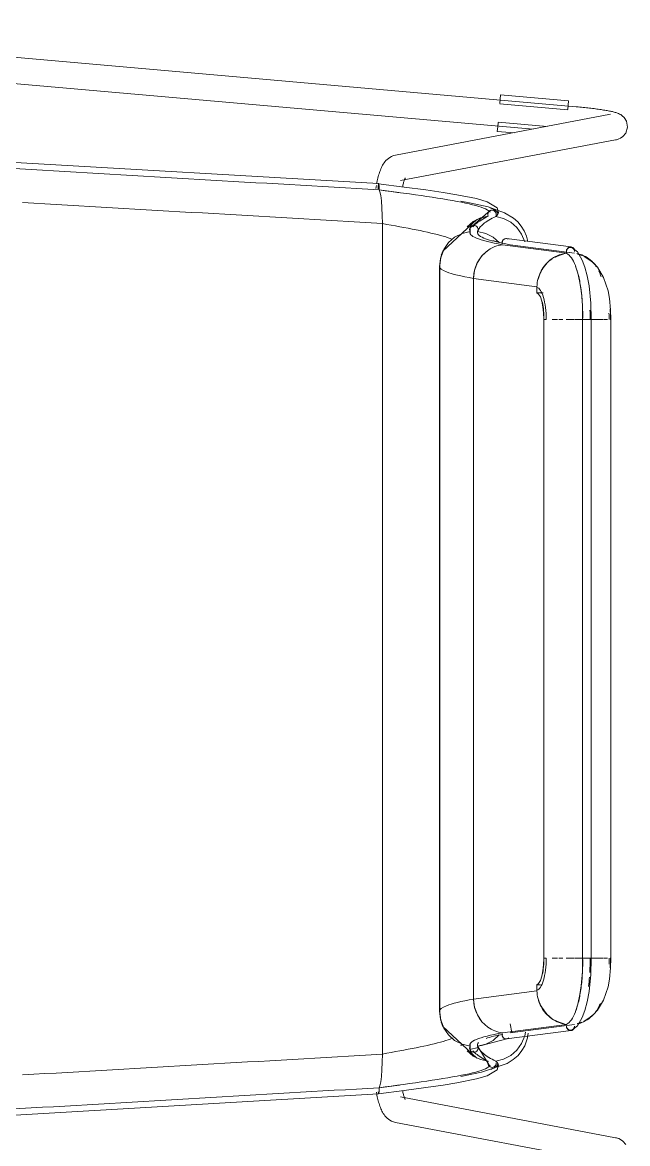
# Model space of a CAD drawing. Header units: millimetres. Extents: x 155927 to 317870, y -36033 to 97293.
# Drawn here: x 228641 to 228920, y 15425 to 15942 of the extents above; entities that cross this region are included whole.
import ezdxf

# ---------------------------------------------------------------- set-up
doc = ezdxf.new("R2010")
doc.units = ezdxf.units.MM
doc.header["$MEASUREMENT"] = 0
doc.layers.add('I-FURN', color=8, linetype='CONTINUOUS', lineweight=9)

msp = doc.modelspace()

# ---------------------------------------------------------------- linework, layer by layer
at = {"layer": 'I-FURN'}
for p, q in [((228896.77, 15903.36), (228453.45, 15942.31)), ((228452.4, 15930.36), (228876.9, 15893.06)), ((228861.4, 15904.83), (228861.58, 15906.89)), ((228861.58, 15906.89), (228861.76, 15908.94)), ((228861.76, 15908.94), (228893.17, 15906.18)), ((228893.17, 15906.18), (228892.99, 15904.13)), ((228861.39, 15904.7), (228892.8, 15901.95)), ((228892.99, 15904.13), (228892.81, 15902.07)), ((228896.93, 15903.35), (228896.77, 15903.36)), ((228897.68, 15903.28), (228896.93, 15903.35)), ((228898.44, 15903.21), (228897.68, 15903.28)), ((228899.18, 15903.14), (228898.44, 15903.21)), ((228899.93, 15903.06), (228899.18, 15903.14)), ((228900.67, 15902.99), (228899.93, 15903.06)), ((228901.4, 15902.91), (228900.67, 15902.99)), ((228902.13, 15902.83), (228901.4, 15902.91)), ((228902.84, 15902.75), (228902.13, 15902.83)), ((228903.55, 15902.67), (228902.84, 15902.75)), ((228904.25, 15902.58), (228903.55, 15902.67)), ((228904.94, 15902.5), (228904.25, 15902.58)), ((228905.62, 15902.41), (228904.94, 15902.5)), ((228906.28, 15902.32), (228905.62, 15902.41)), ((228906.93, 15902.23), (228906.28, 15902.32)), ((228907.56, 15902.14), (228906.93, 15902.23)), ((228908.18, 15902.05), (228907.56, 15902.14)), ((228908.78, 15901.96), (228908.18, 15902.05)), ((228909.37, 15901.87), (228908.78, 15901.96)), ((228909.94, 15901.78), (228909.37, 15901.87)), ((228910.49, 15901.68), (228909.94, 15901.78)), ((228911.02, 15901.59), (228910.49, 15901.68)), ((228911.54, 15901.5), (228911.02, 15901.59)), ((228912.03, 15901.4), (228911.54, 15901.5)), ((228912.51, 15901.31), (228912.03, 15901.4)), ((228912.97, 15901.21), (228912.51, 15901.31)), ((228913.41, 15901.11), (228912.97, 15901.21)), ((228913.84, 15901.01), (228913.41, 15901.11)), ((228914.25, 15900.91), (228913.84, 15901.01)), ((228914.66, 15900.8), (228914.25, 15900.91)), ((228915.05, 15900.68), (228914.66, 15900.8)), ((228915.45, 15900.56), (228915.05, 15900.68)), ((228915.85, 15900.42), (228915.45, 15900.56)), ((228916.28, 15900.25), (228915.85, 15900.42)), ((228912.62, 15899.88), (228813.33, 15881.07)), ((228860.45, 15894.07), (228860.63, 15896.13)), ((228883.25, 15894.27), (228860.64, 15896.26)), ((228916.75, 15900.03), (228916.28, 15900.25)), ((228917.32, 15899.73), (228916.75, 15900.03)), ((228918.02, 15899.25), (228917.32, 15899.73)), ((228918.93, 15898.39), (228918.02, 15899.25)), ((228919.97, 15896.74), (228918.93, 15898.39)), ((228920.45, 15893.98), (228919.97, 15896.74)), ((228860.27, 15892.03), (228860.45, 15894.07)), ((228860.27, 15892.03), (228868.17, 15891.33)), ((228919.62, 15891.23), (228918.29, 15889.65)), ((228919.62, 15891.23), (228920.45, 15893.98)), ((228805.49, 15867.88), (228473.58, 15887.17)), ((228815.57, 15869.28), (228914.86, 15888.09)), ((228915.27, 15888.18), (228914.86, 15888.09)), ((228915.79, 15888.32), (228915.27, 15888.18)), ((228916.41, 15888.53), (228915.79, 15888.32)), ((228917.21, 15888.91), (228916.41, 15888.53)), ((228918.29, 15889.65), (228917.21, 15888.91)), ((228810.66, 15880.01), (228809.97, 15879.53)), ((228811.45, 15880.45), (228810.66, 15880.01)), ((228812.35, 15880.81), (228811.45, 15880.45)), ((228813.33, 15881.07), (228812.35, 15880.81)), ((228806.51, 15874.71), (228806.27, 15874.14)), ((228806.76, 15875.27), (228806.51, 15874.71)), ((228807.03, 15875.82), (228806.76, 15875.27)), ((228807.32, 15876.36), (228807.03, 15875.82)), ((228807.64, 15876.9), (228807.32, 15876.36)), ((228808, 15877.43), (228807.64, 15876.9)), ((228808.4, 15877.97), (228808, 15877.43)), ((228808.86, 15878.49), (228808.4, 15877.97)), ((228809.38, 15879.02), (228808.86, 15878.49)), ((228809.97, 15879.53), (228809.38, 15879.02)), ((228804.98, 15869.81), (228804.84, 15869.15)), ((228805.13, 15870.47), (228804.98, 15869.81)), ((228805.3, 15871.11), (228805.13, 15870.47)), ((228805.47, 15871.74), (228805.3, 15871.11)), ((228805.65, 15872.36), (228805.47, 15871.74)), ((228805.84, 15872.97), (228805.65, 15872.36)), ((228806.05, 15873.56), (228805.84, 15872.97)), ((228806.27, 15874.14), (228806.05, 15873.56)), ((228817.33, 15869.47), (228817.23, 15869.16)), ((228817.43, 15869.73), (228817.33, 15869.47)), ((228817.53, 15869.97), (228817.43, 15869.73)), ((228817.62, 15870.16), (228817.53, 15869.97)), ((228817.69, 15870.31), (228817.62, 15870.16)), ((228817.74, 15870.4), (228817.69, 15870.31)), ((228817.78, 15870.47), (228817.74, 15870.4)), ((228817.8, 15870.5), (228817.78, 15870.47)), ((228804.35, 15866.35), (228804.25, 15865.63)), ((228804.46, 15867.07), (228804.35, 15866.35)), ((228804.7, 15868.47), (228804.58, 15867.77)), ((228804.84, 15869.15), (228804.7, 15868.47)), ((228805.28, 15866.51), (228805.27, 15866.02)), ((228805.27, 15866.02), (228805.28, 15866.51)), ((228805.27, 15866.02), (228805.28, 15865.52)), ((228805.28, 15865.52), (228805.27, 15866.02)), ((228805.3, 15866.96), (228805.28, 15866.51)), ((228805.28, 15866.51), (228805.3, 15866.96)), ((228805.34, 15867.34), (228805.3, 15866.96)), ((228805.3, 15866.96), (228805.34, 15867.34)), ((228805.38, 15867.63), (228805.34, 15867.34)), ((228805.34, 15867.34), (228805.38, 15867.63)), ((228805.38, 15867.63), (228805.43, 15867.82)), ((228805.43, 15867.81), (228805.38, 15867.63)), ((228805.43, 15867.82), (228805.49, 15867.88)), ((228805.49, 15867.87), (228805.43, 15867.81)), ((228805.49, 15867.88), (228805.54, 15867.81)), ((228805.49, 15867.87), (228817.34, 15866.32)), ((228805.54, 15867.8), (228805.49, 15867.87)), ((228805.54, 15867.81), (228805.59, 15867.61)), ((228805.59, 15867.61), (228805.54, 15867.8)), ((228805.63, 15867.31), (228805.59, 15867.61)), ((228805.59, 15867.61), (228805.63, 15867.32)), ((228805.63, 15867.32), (228805.67, 15866.93)), ((228805.67, 15866.93), (228805.63, 15867.31)), ((228805.69, 15866.47), (228805.67, 15866.93)), ((228805.67, 15866.93), (228805.69, 15866.47)), ((228805.68, 15865.01), (228805.69, 15865.48)), ((228805.69, 15865.48), (228805.68, 15865.01)), ((228805.68, 15865.01), (228806.07, 15864.11)), ((228806.08, 15864.11), (228805.68, 15865.01)), ((228805.7, 15865.98), (228805.69, 15866.47)), ((228805.69, 15866.47), (228805.7, 15865.98)), ((228805.69, 15865.48), (228805.7, 15865.98)), ((228805.7, 15865.98), (228805.69, 15865.48)), ((228806.07, 15864.11), (228806.44, 15862.37)), ((228806.44, 15862.36), (228806.08, 15864.11)), ((228816.59, 15866.73), (228816.5, 15866.24)), ((228816.69, 15867.2), (228816.59, 15866.73)), ((228816.8, 15867.65), (228816.69, 15867.2)), ((228816.9, 15868.07), (228816.8, 15867.65)), ((228817.01, 15868.46), (228816.9, 15868.07)), ((228817.12, 15868.83), (228817.01, 15868.46)), ((228817.23, 15869.16), (228817.12, 15868.83)), ((228817.34, 15866.32), (228827.27, 15864.97)), ((228827.27, 15864.97), (228835.29, 15863.78)), ((228806.44, 15862.36), (228806.75, 15859.9)), ((228806.75, 15859.87), (228806.44, 15862.36)), ((228806.75, 15859.87), (228806.99, 15856.81)), ((228806.99, 15856.76), (228806.75, 15859.87)), ((228835.29, 15863.78), (228841.61, 15862.75)), ((228841.61, 15862.75), (228850.63, 15860.95)), ((228847.47, 15859.03), (228843.4, 15859.77)), ((228855.99, 15857.14), (228847.47, 15859.03)), ((228850.63, 15860.95), (228855.62, 15859.54)), ((228855.62, 15859.54), (228860.26, 15856.77)), ((228806.99, 15856.77), (228807.14, 15853.29)), ((228807.15, 15853.23), (228806.99, 15856.76)), ((228857.01, 15855.44), (228847.6, 15847.32)), ((228856, 15854.28), (228855.9, 15853.79)), ((228855.9, 15853.79), (228855.93, 15853.29)), ((228855.91, 15853.79), (228856, 15854.28)), ((228855.94, 15853.29), (228855.91, 15853.79)), ((228863.61, 15854.47), (228855.99, 15857.14)), ((228856, 15854.28), (228856.2, 15854.73)), ((228856.2, 15854.73), (228856, 15854.28)), ((228856.2, 15854.73), (228856.52, 15855.11)), ((228856.52, 15855.11), (228856.2, 15854.73)), ((228856.92, 15855.4), (228856.52, 15855.11)), ((228856.52, 15855.11), (228856.92, 15855.39)), ((228856.74, 15855.29), (228856.96, 15855.41)), ((228856.92, 15855.39), (228857.38, 15855.58)), ((228857.38, 15855.58), (228856.92, 15855.4)), ((228857.38, 15855.58), (228857.87, 15855.64)), ((228857.87, 15855.64), (228857.38, 15855.58)), ((228857.87, 15855.64), (228858.35, 15855.56)), ((228858.35, 15855.57), (228857.87, 15855.64)), ((228858.81, 15855.37), (228858.35, 15855.57)), ((228858.35, 15855.56), (228858.81, 15855.37)), ((228858.81, 15855.37), (228859.2, 15855.07)), ((228859.2, 15855.07), (228858.81, 15855.37)), ((228859.2, 15855.07), (228859.51, 15854.68)), ((228859.51, 15854.68), (228859.2, 15855.07)), ((228859.51, 15854.68), (228859.7, 15854.22)), ((228859.71, 15854.23), (228859.51, 15854.68)), ((228859.7, 15854.22), (228859.78, 15853.73)), ((228859.78, 15853.73), (228859.71, 15854.23)), ((228860.26, 15856.77), (228860.79, 15854.58)), ((228860.79, 15854.58), (228860.5, 15853.67)), ((228867.73, 15851.97), (228863.61, 15854.47)), ((228807.15, 15853.23), (228807.2, 15849.54)), ((228807.2, 15849.46), (228807.15, 15853.23)), ((228807.2, 15466.06), (228807.2, 15849.46)), ((228807.2, 15849.46), (228807.2, 15466.06)), ((228850.82, 15851.33), (228835.12, 15836.73)), ((228849.15, 15850.39), (228846.31, 15847.99)), ((228846.31, 15847.99), (228849.15, 15850.38)), ((228848.5, 15848.39), (228848.96, 15848.58)), ((228848.96, 15848.58), (228848.5, 15848.39)), ((228849.45, 15848.65), (228848.96, 15848.58)), ((228848.96, 15848.58), (228849.45, 15848.64)), ((228852.47, 15852.03), (228849.15, 15850.39)), ((228849.15, 15850.38), (228852.47, 15852.02)), ((228849.94, 15848.58), (228849.45, 15848.65)), ((228849.45, 15848.64), (228849.94, 15848.58)), ((228849.94, 15848.58), (228850.4, 15848.39)), ((228850.4, 15848.39), (228849.94, 15848.58)), ((228852.47, 15852.02), (228856.09, 15852.81)), ((228856.09, 15852.81), (228852.47, 15852.03)), ((228855.93, 15853.29), (228856.09, 15852.81)), ((228856.09, 15852.81), (228855.94, 15853.29)), ((228859.74, 15853.23), (228859.57, 15852.76)), ((228859.57, 15852.76), (228859.74, 15853.23)), ((228863.2, 15851.86), (228859.57, 15852.76)), ((228859.78, 15853.73), (228859.74, 15853.23)), ((228859.74, 15853.23), (228859.78, 15853.73)), ((228866.52, 15850.12), (228863.2, 15851.86)), ((228869.35, 15847.64), (228866.52, 15850.12)), ((228869.69, 15850.23), (228867.73, 15851.97)), ((228871.37, 15848.25), (228869.69, 15850.23)), ((228840.59, 15843.15), (228843.98, 15844.91)), ((228843.98, 15844.91), (228840.59, 15843.16)), ((228847.7, 15845.8), (228843.98, 15844.91)), ((228847.5, 15846.77), (228847.58, 15847.26)), ((228847.58, 15847.26), (228847.5, 15846.77)), ((228847.54, 15846.27), (228847.5, 15846.77)), ((228847.5, 15846.77), (228847.53, 15846.28)), ((228847.53, 15846.28), (228847.7, 15845.8)), ((228847.7, 15845.8), (228847.54, 15846.27)), ((228847.58, 15847.26), (228847.78, 15847.71)), ((228847.78, 15847.71), (228847.58, 15847.26)), ((228847.73, 15847.62), (228847.68, 15844.74)), ((228848.1, 15848.1), (228847.78, 15847.71)), ((228847.78, 15847.71), (228848.1, 15848.09)), ((228848.1, 15848.09), (228848.5, 15848.39)), ((228848.5, 15848.39), (228848.1, 15848.1)), ((228850.4, 15848.39), (228850.8, 15848.09)), ((228850.8, 15848.1), (228850.4, 15848.39)), ((228851.12, 15847.71), (228850.8, 15848.1)), ((228850.8, 15848.09), (228851.12, 15847.71)), ((228851.12, 15847.71), (228851.32, 15847.26)), ((228851.32, 15847.26), (228851.12, 15847.71)), ((228851.2, 15845.8), (228851.37, 15846.28)), ((228851.36, 15846.27), (228851.2, 15845.8)), ((228854.92, 15844.91), (228851.2, 15845.8)), ((228851.49, 15846.48), (228851.31, 15846.05)), ((228851.32, 15847.26), (228851.4, 15846.77)), ((228851.4, 15846.77), (228851.32, 15847.26)), ((228851.4, 15846.77), (228851.36, 15846.27)), ((228851.37, 15846.28), (228851.4, 15846.77)), ((228858.31, 15843.16), (228854.92, 15844.91)), ((228871.52, 15844.55), (228869.35, 15847.64)), ((228872.75, 15846.05), (228871.37, 15848.25)), ((228872.92, 15841.04), (228871.52, 15844.55)), ((228873.78, 15843.69), (228872.75, 15846.05)), ((228874.44, 15841.18), (228873.78, 15843.69)), ((228837.71, 15840.65), (228835.54, 15837.51)), ((228835.55, 15837.51), (228837.72, 15840.65)), ((228840.59, 15843.16), (228837.71, 15840.65)), ((228837.72, 15840.65), (228840.59, 15843.15)), ((228858.28, 15841.65), (228860.72, 15840.89)), ((228861.19, 15840.65), (228858.31, 15843.16)), ((228860.72, 15840.89), (228867.01, 15839.52)), ((228862.57, 15841.12), (228862.49, 15840.63)), ((228862.49, 15840.63), (228862.53, 15840.13)), ((228862.76, 15841.57), (228862.57, 15841.12)), ((228862.68, 15839.66), (228892.38, 15835.82)), ((228863.06, 15841.96), (228862.76, 15841.57)), ((228863.44, 15842.25), (228863.06, 15841.96)), ((228863.89, 15842.44), (228863.44, 15842.25)), ((228864.35, 15842.51), (228863.89, 15842.44)), ((228864.82, 15842.44), (228864.35, 15842.51)), ((228864.59, 15842.49), (228894.36, 15838.64)), ((228865.26, 15842.25), (228864.82, 15842.44)), ((228866.23, 15839.64), (228895.92, 15835.8)), ((228894.86, 15838.28), (228897.25, 15836.39)), ((228833.99, 15833.36), (228833.55, 15829.61)), ((228833.71, 15830.15), (228834.18, 15833.94)), ((228834.18, 15833.94), (228833.71, 15830.15)), ((228835.72, 15837.83), (228833.99, 15833.36)), ((228834.18, 15833.94), (228835.55, 15837.51)), ((228835.54, 15837.51), (228834.18, 15833.94)), ((228835.12, 15836.73), (228834.42, 15834.8)), ((228853.18, 15834.55), (228851.1, 15831.43)), ((228855.92, 15837.03), (228853.18, 15834.55)), ((228889.96, 15836.57), (228894.73, 15835.95)), ((228897.25, 15836.39), (228899.55, 15832.56)), ((228900.36, 15834.26), (228902.62, 15832.92)), ((228833.55, 15829.62), (228833.55, 15524.82)), ((228833.71, 15485.37), (228833.71, 15830.15)), ((228833.71, 15830.15), (228833.71, 15485.37)), ((228849.78, 15827.89), (228849.3, 15824.12)), ((228851.1, 15831.43), (228849.78, 15827.89)), ((228896.6, 15829.34), (228896.41, 15829.86)), ((228897.47, 15826.52), (228896.6, 15829.34)), ((228899.55, 15832.56), (228900.74, 15829.39)), ((228900.74, 15829.39), (228901.82, 15825.35)), ((228902.62, 15832.92), (228904.69, 15831.25)), ((228904.69, 15831.25), (228906.53, 15829.28)), ((228906.53, 15829.28), (228909.4, 15824.56)), ((228849.3, 15824.12), (228878.58, 15820.26)), ((228849.3, 15491.4), (228849.3, 15824.12)), ((228849.3, 15824.12), (228849.3, 15491.4)), ((228898.28, 15823.02), (228897.47, 15826.52)), ((228899.11, 15817.58), (228898.28, 15823.02)), ((228901.82, 15825.35), (228902.69, 15820.63)), ((228909.4, 15824.56), (228911.42, 15818.41)), ((228878.58, 15820.26), (228878.51, 15817.54)), ((228881.52, 15817.54), (228878.51, 15817.54)), ((228878.51, 15817.54), (228879.37, 15816.9)), ((228899.59, 15811.6), (228899.11, 15817.58)), ((228902.69, 15820.63), (228903.49, 15812.75)), ((228911.42, 15818.41), (228912.07, 15814.91)), ((228879.37, 15816.9), (228880.16, 15815.55)), ((228880.16, 15815.55), (228880.83, 15813.57)), ((228880.83, 15813.57), (228881.34, 15811.07)), ((228903.49, 15812.75), (228903.63, 15805.19)), ((228912.07, 15814.91), (228912.59, 15809.7)), ((228881.34, 15811.07), (228881.66, 15808.22)), ((228881.66, 15808.22), (228881.77, 15805.19)), ((228899.67, 15805.19), (228899.59, 15811.6)), ((228912.59, 15809.7), (228912.67, 15805.19)), ((228881.77, 15805.19), (228881.77, 15510.33)), ((228881.83, 15510.33), (228881.83, 15805.19)), ((228885.68, 15805.19), (228888.15, 15805.19)), ((228888.67, 15805.19), (228890.51, 15805.19)), ((228892.14, 15805.19), (228895.69, 15805.19)), ((228899.7, 15805.19), (228895.89, 15805.19)), ((228895.89, 15805.19), (228899.7, 15805.19)), ((228899.67, 15805.19), (228899.67, 15510.33)), ((228899.68, 15805.19), (228903.63, 15805.19)), ((228899.78, 15805.19), (228899.68, 15805.19)), ((228900.01, 15805.19), (228899.78, 15805.19)), ((228900.34, 15805.19), (228900.01, 15805.19)), ((228900.75, 15805.19), (228900.34, 15805.19)), ((228901.23, 15805.19), (228900.75, 15805.19)), ((228901.73, 15805.19), (228901.23, 15805.19)), ((228902.22, 15805.19), (228901.73, 15805.19)), ((228902.67, 15805.19), (228902.22, 15805.19)), ((228903.06, 15805.19), (228902.67, 15805.19)), ((228903.37, 15805.19), (228903.06, 15805.19)), ((228903.56, 15805.19), (228903.37, 15805.19)), ((228906.42, 15805.19), (228903.39, 15805.19)), ((228903.39, 15805.19), (228906.4, 15805.19)), ((228903.63, 15805.19), (228903.56, 15805.19)), ((228903.63, 15510.33), (228903.63, 15805.19)), ((228906.57, 15805.19), (228909.15, 15805.19)), ((228909.43, 15805.19), (228911.18, 15805.19)), ((228912.37, 15805.19), (228912.65, 15805.19)), ((228912.67, 15805.19), (228912.5, 15805.19)), ((228912.67, 15510.33), (228912.67, 15805.19)), ((228833.55, 15524.82), (228833.55, 15485.91)), ((228881.66, 15507.3), (228881.34, 15504.45)), ((228881.77, 15510.33), (228881.66, 15507.3)), ((228888.15, 15510.33), (228885.68, 15510.33)), ((228890.51, 15510.33), (228888.67, 15510.33)), ((228895.69, 15510.33), (228892.14, 15510.33)), ((228895.89, 15510.33), (228899.7, 15510.33)), ((228899.7, 15510.33), (228895.89, 15510.33)), ((228899.59, 15504.11), (228899.67, 15510.33)), ((228903.63, 15510.33), (228899.78, 15510.33)), ((228899.78, 15510.33), (228900.01, 15510.33)), ((228900.01, 15510.33), (228900.34, 15510.33)), ((228900.34, 15510.33), (228900.75, 15510.33)), ((228900.75, 15510.33), (228901.23, 15510.33)), ((228901.23, 15510.33), (228901.73, 15510.33)), ((228901.73, 15510.33), (228902.22, 15510.33)), ((228902.22, 15510.33), (228902.67, 15510.33)), ((228902.67, 15510.33), (228903.06, 15510.33)), ((228903.06, 15510.33), (228903.37, 15510.33)), ((228903.37, 15510.33), (228903.56, 15510.33)), ((228903.39, 15510.33), (228906.42, 15510.33)), ((228906.4, 15510.33), (228903.39, 15510.33)), ((228903.49, 15502.77), (228903.63, 15510.33)), ((228903.56, 15510.33), (228903.63, 15510.33)), ((228909.15, 15510.33), (228906.57, 15510.33)), ((228911.18, 15510.33), (228909.43, 15510.33)), ((228912.65, 15510.33), (228912.37, 15510.33)), ((228912.5, 15510.33), (228912.67, 15510.33)), ((228912.59, 15505.82), (228912.67, 15510.33)), ((228880.83, 15501.95), (228880.16, 15499.97)), ((228881.34, 15504.45), (228880.83, 15501.95)), ((228899.06, 15497.55), (228899.59, 15504.11)), ((228902.69, 15494.89), (228903.49, 15502.77)), ((228912.07, 15500.61), (228912.59, 15505.82)), ((228879.37, 15498.62), (228878.51, 15497.98)), ((228878.51, 15497.98), (228880.18, 15497.98)), ((228878.51, 15497.98), (228878.58, 15495.26)), ((228880.16, 15499.97), (228879.37, 15498.62)), ((228898.47, 15493.53), (228899.06, 15497.55)), ((228909.4, 15490.96), (228911.42, 15497.11)), ((228911.42, 15497.11), (228912.07, 15500.61)), ((228878.58, 15495.26), (228849.3, 15491.4)), ((228897.5, 15489.1), (228898.47, 15493.53)), ((228901.82, 15490.17), (228902.69, 15494.89)), ((228849.3, 15491.4), (228849.78, 15487.63)), ((228849.78, 15487.63), (228851.1, 15484.09)), ((228896.41, 15485.66), (228897.5, 15489.1)), ((228900.74, 15486.13), (228901.82, 15490.17)), ((228906.53, 15486.24), (228909.4, 15490.96)), ((228833.99, 15482.16), (228833.55, 15485.91)), ((228834.18, 15481.58), (228833.71, 15485.37)), ((228833.71, 15485.37), (228834.18, 15481.58)), ((228835.72, 15477.69), (228833.99, 15482.16)), ((228835.55, 15478.01), (228834.18, 15481.58)), ((228834.18, 15481.58), (228835.54, 15478.01)), ((228851.1, 15484.09), (228853.18, 15480.98)), ((228897.25, 15479.13), (228899.55, 15482.96)), ((228899.55, 15482.96), (228900.74, 15486.13)), ((228900.36, 15481.27), (228902.62, 15482.6)), ((228902.62, 15482.6), (228904.69, 15484.27)), ((228904.69, 15484.27), (228906.53, 15486.24)), ((228835.12, 15478.79), (228834.42, 15480.72)), ((228850.82, 15464.19), (228835.12, 15478.79)), ((228835.54, 15478.01), (228837.71, 15474.87)), ((228837.72, 15474.87), (228835.55, 15478.01)), ((228853.18, 15480.98), (228855.92, 15478.49)), ((228862.68, 15475.86), (228892.38, 15479.7)), ((228894.36, 15476.88), (228864.59, 15473.03)), ((228867.01, 15476), (228866.22, 15480.02)), ((228895.92, 15479.72), (228866.23, 15475.88)), ((228873.29, 15476.23), (228872.92, 15474.49)), ((228872.92, 15474.48), (228873.29, 15476.22)), ((228889.95, 15478.95), (228892.39, 15479.27)), ((228894.86, 15477.24), (228897.25, 15479.13)), ((228837.71, 15474.87), (228840.59, 15472.36)), ((228840.59, 15472.37), (228837.72, 15474.87)), ((228843.98, 15470.62), (228840.59, 15472.37)), ((228840.59, 15472.36), (228843.98, 15470.61)), ((228847.73, 15467.9), (228847.68, 15470.78)), ((228864.67, 15473.04), (228853.05, 15470.07)), ((228854.92, 15470.61), (228858.31, 15472.36)), ((228858.31, 15472.36), (228861.19, 15474.87)), ((228862.53, 15475.39), (228862.49, 15474.89)), ((228862.49, 15474.89), (228862.57, 15474.4)), ((228862.57, 15474.4), (228862.76, 15473.95)), ((228862.76, 15473.95), (228863.06, 15473.56)), ((228863.06, 15473.56), (228863.44, 15473.27)), ((228863.44, 15473.27), (228863.89, 15473.08)), ((228863.89, 15473.08), (228864.35, 15473.01)), ((228864.35, 15473.01), (228864.82, 15473.08)), ((228864.82, 15473.08), (228865.26, 15473.27)), ((228865.26, 15473.27), (228865.65, 15473.56)), ((228869.35, 15467.88), (228871.52, 15470.97)), ((228871.52, 15470.97), (228872.92, 15474.48)), ((228872.97, 15469.89), (228874.26, 15473.49)), ((228874.26, 15473.49), (228874.56, 15475.76)), ((228807.15, 15462.29), (228807.2, 15466.06)), ((228807.2, 15465.98), (228807.15, 15462.29)), ((228843.98, 15470.61), (228847.7, 15469.72)), ((228849.15, 15465.14), (228846.31, 15467.54)), ((228846.31, 15467.53), (228849.15, 15465.13)), ((228847.5, 15468.75), (228847.54, 15469.25)), ((228847.53, 15469.25), (228847.5, 15468.75)), ((228847.58, 15468.26), (228847.5, 15468.75)), ((228847.5, 15468.75), (228847.58, 15468.26)), ((228847.7, 15469.72), (228847.53, 15469.25)), ((228847.54, 15469.25), (228847.7, 15469.72)), ((228847.78, 15467.81), (228847.58, 15468.26)), ((228847.58, 15468.26), (228847.78, 15467.81)), ((228847.6, 15468.2), (228851.49, 15469.04)), ((228848.1, 15467.43), (228847.78, 15467.81)), ((228847.78, 15467.81), (228848.1, 15467.42)), ((228848.5, 15467.13), (228848.1, 15467.43)), ((228848.1, 15467.42), (228848.5, 15467.13)), ((228848.96, 15466.95), (228848.5, 15467.13)), ((228848.5, 15467.13), (228848.96, 15466.94)), ((228849.45, 15466.88), (228848.96, 15466.95)), ((228848.96, 15466.94), (228849.45, 15466.87)), ((228849.94, 15466.95), (228849.45, 15466.88)), ((228849.45, 15466.87), (228849.94, 15466.94)), ((228850.4, 15467.13), (228849.94, 15466.95)), ((228849.94, 15466.94), (228850.4, 15467.13)), ((228850.8, 15467.43), (228850.4, 15467.13)), ((228850.4, 15467.13), (228850.8, 15467.42)), ((228851.12, 15467.81), (228850.8, 15467.43)), ((228850.8, 15467.42), (228851.12, 15467.81)), ((228851.32, 15468.26), (228851.12, 15467.81)), ((228851.12, 15467.81), (228851.32, 15468.26)), ((228853.05, 15470.07), (228851.19, 15469.75)), ((228851.2, 15469.72), (228854.92, 15470.61)), ((228851.2, 15469.72), (228851.36, 15469.25)), ((228851.37, 15469.25), (228851.2, 15469.72)), ((228857.01, 15460.08), (228851.31, 15469.47)), ((228851.4, 15468.75), (228851.32, 15468.26)), ((228851.32, 15468.26), (228851.4, 15468.75)), ((228851.36, 15469.25), (228851.4, 15468.75)), ((228851.4, 15468.75), (228851.37, 15469.25)), ((228866.52, 15465.4), (228869.35, 15467.88)), ((228869.85, 15465.45), (228871.63, 15467.62)), ((228871.63, 15467.62), (228872.97, 15469.89)), ((228806.99, 15458.76), (228807.15, 15462.29)), ((228807.14, 15462.23), (228806.99, 15458.76)), ((228852.47, 15463.5), (228849.15, 15465.14)), ((228849.15, 15465.13), (228852.47, 15463.49)), ((228856.09, 15462.71), (228852.47, 15463.5)), ((228852.47, 15463.49), (228856.09, 15462.71)), ((228853.06, 15457.66), (228864.78, 15461.64)), ((228855.93, 15462.23), (228855.9, 15461.73)), ((228855.9, 15461.73), (228856, 15461.24)), ((228855.91, 15461.73), (228855.94, 15462.23)), ((228856, 15461.24), (228855.91, 15461.73)), ((228856.09, 15462.71), (228855.93, 15462.23)), ((228855.94, 15462.23), (228856.09, 15462.71)), ((228856.2, 15460.79), (228856, 15461.24)), ((228856, 15461.24), (228856.2, 15460.79)), ((228856.52, 15460.42), (228856.2, 15460.79)), ((228856.2, 15460.79), (228856.52, 15460.41)), ((228856.92, 15460.13), (228856.52, 15460.42)), ((228856.52, 15460.41), (228856.92, 15460.12)), ((228859.2, 15460.45), (228858.81, 15460.15)), ((228858.81, 15460.15), (228859.2, 15460.45)), ((228859.51, 15460.84), (228859.2, 15460.45)), ((228859.2, 15460.45), (228859.51, 15460.84)), ((228859.7, 15461.3), (228859.51, 15460.84)), ((228859.51, 15460.84), (228859.71, 15461.3)), ((228859.57, 15462.76), (228863.2, 15463.66)), ((228859.57, 15462.76), (228859.74, 15462.29)), ((228859.74, 15462.29), (228859.57, 15462.76)), ((228859.78, 15461.79), (228859.7, 15461.3)), ((228859.71, 15461.3), (228859.78, 15461.79)), ((228860.26, 15458.75), (228860.79, 15460.94)), ((228860.79, 15460.94), (228860.5, 15461.85)), ((228863.2, 15463.66), (228866.52, 15465.4)), ((228864.78, 15461.64), (228867.6, 15463.46)), ((228867.6, 15463.46), (228869.85, 15465.45)), ((228806.44, 15453.16), (228806.75, 15455.65)), ((228806.75, 15455.62), (228806.44, 15453.16)), ((228806.75, 15455.65), (228806.99, 15458.76)), ((228806.99, 15458.71), (228806.75, 15455.65)), ((228843.4, 15455.75), (228853.06, 15457.66)), ((228850.63, 15454.57), (228855.62, 15455.98)), ((228855.62, 15455.98), (228860.26, 15458.75)), ((228857.38, 15459.95), (228856.92, 15460.13)), ((228856.92, 15460.12), (228857.38, 15459.94)), ((228857.87, 15459.89), (228857.38, 15459.95)), ((228857.38, 15459.94), (228857.87, 15459.88)), ((228858.35, 15459.96), (228857.87, 15459.89)), ((228857.87, 15459.88), (228858.35, 15459.96)), ((228858.81, 15460.15), (228858.35, 15459.96)), ((228858.35, 15459.96), (228858.81, 15460.15)), ((228806.07, 15451.41), (228805.68, 15450.51)), ((228805.68, 15450.51), (228806.08, 15451.41)), ((228805.69, 15450.04), (228805.68, 15450.51)), ((228805.68, 15450.51), (228805.69, 15450.04)), ((228805.7, 15449.54), (228805.69, 15450.04)), ((228805.69, 15450.04), (228805.7, 15449.54)), ((228806.44, 15453.15), (228806.07, 15451.41)), ((228806.08, 15451.41), (228806.44, 15453.16)), ((228817.34, 15449.2), (228827.27, 15450.55)), ((228827.27, 15450.55), (228835.29, 15451.74)), ((228835.29, 15451.74), (228841.61, 15452.77)), ((228841.61, 15452.77), (228850.63, 15454.57)), ((228805.49, 15447.64), (228473.58, 15428.36)), ((228804.58, 15447.75), (228804.46, 15448.45)), ((228804.7, 15447.06), (228804.58, 15447.75)), ((228804.84, 15446.37), (228804.7, 15447.06)), ((228804.98, 15445.71), (228804.84, 15446.37)), ((228805.13, 15445.05), (228804.98, 15445.71)), ((228805.3, 15444.41), (228805.13, 15445.05)), ((228805.3, 15448.56), (228805.34, 15448.18)), ((228805.34, 15448.18), (228805.3, 15448.56)), ((228805.34, 15448.18), (228805.38, 15447.89)), ((228805.38, 15447.89), (228805.34, 15448.18)), ((228805.43, 15447.71), (228805.49, 15447.65)), ((228805.49, 15447.64), (228805.43, 15447.7)), ((228805.49, 15447.65), (228817.34, 15449.2)), ((228805.59, 15447.91), (228805.63, 15448.21)), ((228805.63, 15448.21), (228805.59, 15447.91)), ((228805.63, 15448.21), (228805.67, 15448.6)), ((228805.67, 15448.59), (228805.63, 15448.21)), ((228805.67, 15448.6), (228805.69, 15449.05)), ((228805.69, 15449.05), (228805.67, 15448.59)), ((228805.69, 15449.05), (228805.7, 15449.54)), ((228805.7, 15449.54), (228805.69, 15449.05)), ((228914.86, 15427.43), (228815.57, 15446.24)), ((228816.59, 15448.79), (228816.5, 15449.28)), ((228816.69, 15448.32), (228816.59, 15448.79)), ((228816.8, 15447.88), (228816.69, 15448.32)), ((228816.9, 15447.45), (228816.8, 15447.88)), ((228817.01, 15447.06), (228816.9, 15447.45)), ((228817.12, 15446.69), (228817.01, 15447.06)), ((228817.23, 15446.36), (228817.12, 15446.69)), ((228817.33, 15446.06), (228817.23, 15446.36)), ((228817.43, 15445.79), (228817.33, 15446.06)), ((228817.53, 15445.55), (228817.43, 15445.79)), ((228817.62, 15445.36), (228817.53, 15445.55)), ((228817.69, 15445.21), (228817.62, 15445.36)), ((228817.74, 15445.12), (228817.69, 15445.21)), ((228817.78, 15445.05), (228817.74, 15445.12)), ((228817.8, 15445.02), (228817.78, 15445.05)), ((228805.47, 15443.78), (228805.3, 15444.41)), ((228805.65, 15443.16), (228805.47, 15443.78)), ((228805.84, 15442.56), (228805.65, 15443.16)), ((228806.05, 15441.96), (228805.84, 15442.56)), ((228806.27, 15441.38), (228806.05, 15441.96)), ((228806.51, 15440.81), (228806.27, 15441.38)), ((228806.76, 15440.25), (228806.51, 15440.81)), ((228807.03, 15439.7), (228806.76, 15440.25)), ((228807.32, 15439.17), (228807.03, 15439.7)), ((228807.64, 15438.63), (228807.32, 15439.17)), ((228808, 15438.09), (228807.64, 15438.63)), ((228808.4, 15437.56), (228808, 15438.09)), ((228808.86, 15437.03), (228808.4, 15437.56)), ((228809.38, 15436.5), (228808.86, 15437.03)), ((228809.97, 15436), (228809.38, 15436.5)), ((228810.66, 15435.51), (228809.97, 15436)), ((228811.45, 15435.07), (228810.66, 15435.51)), ((228812.35, 15434.71), (228811.45, 15435.07)), ((228813.33, 15434.45), (228812.35, 15434.71)), ((228813.33, 15434.45), (228912.62, 15415.64)), ((228915.27, 15427.34), (228914.86, 15427.43)), ((228915.79, 15427.2), (228915.27, 15427.34)), ((228916.41, 15426.99), (228915.79, 15427.2)), ((228917.21, 15426.62), (228916.41, 15426.99)), ((228918.29, 15425.87), (228917.21, 15426.62)), ((228919.62, 15424.29), (228918.29, 15425.87))]:
    msp.add_line(p, q, dxfattribs=at)
for centre, major_axis, ratio, start_param, end_param in [((228864.37, 15823.99), (0, 15.78), 0.955139, 0.354206, 1.562553), ((228864.37, 15823.99), (0, 15.78), 0.955139, 0.112537, 0.354036), ((228864.36, 15840.54), (0, 1.96), 0.955139, 5.775592, 8.064923), ((228908.39, 15805.19), (0, 12.4), 0.287441, 4.712389, 4.950404), ((228896.92, 15805.19), (-15.75, 0), 0.000004, 5.8107, 5.99294), ((228896.92, 15510.33), (-15.75, 0), 0.000004, 0.290246, 0.472486), ((228908.39, 15510.33), (0, 12.4), 0.287441, 4.492176, 4.712389), ((228864.37, 15491.53), (0, 15.78), 0.955139, 1.579038, 2.545717), ((228864.37, 15491.53), (0, 15.78), 0.955139, 2.545839, 2.787386), ((228864.37, 15491.53), (0, 15.78), 0.955139, 2.787556, 3.029056), ((228864.36, 15474.98), (0, 1.96), 0.955139, 1.359855, 3.903556)]:
    msp.add_ellipse(centre, major_axis=major_axis, ratio=ratio, start_param=start_param, end_param=end_param, dxfattribs=at)
for points in [[(228473.68, 15884.33), (228529.08, 15881.11), (228639.84, 15874.67), (228750.44, 15868.23), (228805.68, 15865.01)], [(228814.85, 15863.83), (228811.81, 15864.22), (228808.75, 15864.61), (228805.69, 15865)], [(228640.96, 15859.13), (228696.42, 15855.93), (228751.84, 15852.73), (228807.2, 15849.54)], [(228862.68, 15839.66), (228857.18, 15840.69), (228849.12, 15842.73), (228847.15, 15844.78), (228847.7, 15845.8)], [(228892.38, 15835.82), (228891.14, 15835.67), (228888.76, 15835.09), (228885.42, 15833.33), (228882.59, 15830.8), (228880.39, 15827.65), (228878.98, 15824.05), (228878.62, 15821.55), (228878.58, 15820.26)], [(228886.87, 15833.84), (228888.13, 15834.53), (228889.49, 15834.94), (228890.88, 15835.27)], [(228892.23, 15836.09), (228892.21, 15836.17), (228892.19, 15836.33), (228892.19, 15836.5), (228892.2, 15836.58)], [(228892.37, 15835.62), (228893.1, 15835.26), (228894.51, 15833.95), (228896.4, 15830.26), (228897.93, 15825.18), (228899.04, 15819.04), (228899.67, 15812.18), (228899.75, 15807.53), (228899.7, 15805.19)], [(228897.34, 15835.33), (228897.99, 15835.18), (228898.64, 15834.98), (228899.27, 15834.74)], [(228833.71, 15830.15), (228833.61, 15829.97), (228833.56, 15829.79), (228833.55, 15829.62)], [(228908.23, 15824.79), (228907.97, 15825.75), (228907.62, 15826.68), (228907.19, 15827.57)], [(228878.59, 15820.01), (228879.71, 15819.75), (228881.87, 15816.37), (228882.84, 15808.98), (228882.9, 15805.19)], [(228881.82, 15806.03), (228881.77, 15808.81), (228881.49, 15811.95), (228880.88, 15813.57)], [(228903.09, 15809.45), (228903.12, 15808.04), (228903.13, 15806.62), (228903.1, 15805.19)], [(228912.36, 15810.16), (228912.51, 15808.58), (228912.59, 15806.9), (228912.58, 15805.19)], [(228882.9, 15510.33), (228882.87, 15508.44), (228882.61, 15504.7), (228881.65, 15499.91), (228880.25, 15496.58), (228879.15, 15495.64), (228878.59, 15495.51)], [(228880.88, 15501.96), (228881.43, 15504.01), (228881.71, 15506.73), (228881.81, 15509.5)], [(228903.1, 15510.33), (228903.14, 15508.12), (228903.11, 15505.91), (228903, 15503.73)], [(228912.58, 15510.33), (228912.59, 15508.76), (228912.51, 15507.25), (228912.37, 15505.82)], [(228902.86, 15501.53), (228902.75, 15500.05), (228902.6, 15498.6), (228902.42, 15497.18)], [(228878.58, 15495.26), (228878.62, 15493.97), (228878.98, 15491.47), (228880.39, 15487.87), (228882.59, 15484.72), (228885.42, 15482.19), (228888.76, 15480.43), (228891.14, 15479.85), (228892.38, 15479.7)], [(228833.55, 15485.91), (228833.56, 15485.73), (228833.61, 15485.55), (228833.71, 15485.37)], [(228890.86, 15480.16), (228889.48, 15480.47), (228888.11, 15480.98), (228886.85, 15481.67)], [(228896.34, 15485.49), (228895.77, 15484.03), (228894.51, 15481.57), (228893.1, 15480.26), (228892.37, 15479.9)], [(228899.26, 15480.79), (228898.61, 15480.53), (228897.93, 15480.37), (228897.25, 15480.22)], [(228862.68, 15475.86), (228857.18, 15474.83), (228849.12, 15472.79), (228847.15, 15470.74), (228847.7, 15469.72)], [(228851.62, 15471.35), (228851.05, 15470.81), (228850.91, 15470.26), (228851.2, 15469.72)], [(228862.89, 15475.23), (228859.77, 15474.57), (228856.85, 15473.91), (228855.13, 15473.25)], [(228807.2, 15465.98), (228751.84, 15462.79), (228696.42, 15459.59), (228640.96, 15456.4)], [(228844.64, 15470.28), (228844.17, 15470.22), (228843.7, 15470.16), (228843.23, 15470.11)], [(228473.68, 15431.19), (228529.08, 15434.41), (228639.84, 15440.85), (228750.44, 15447.29), (228805.68, 15450.51)], [(228815.04, 15451.71), (228811.95, 15451.32), (228808.81, 15450.92), (228805.69, 15450.53)]]:
    msp.add_open_spline(points, degree=3, dxfattribs=at)
for points, knots in [([(228856.97, 15854.64), (228856.77, 15855.05), (228855.17, 15856.47), (228846.88, 15858.91), (228828.44, 15861.96), (228813.23, 15863.99), (228805.68, 15865.01)], [0.1500588, 0.1500588, 0.1500588, 0.1500588, 0.25, 0.5, 0.75, 1, 1, 1, 1]), ([(228859.57, 15852.76), (228861.13, 15853.79), (228860.9, 15855.07), (228857.87, 15856.35), (228857.15, 15856.61)], [0, 0, 0, 0, 0.25, 0.3133981, 0.3133981, 0.3133981, 0.3133981]), ([(228807.2, 15849.46), (228812.59, 15848.49), (228823.37, 15846.54), (228834.09, 15844.11), (228838.33, 15842.65), (228839.48, 15842.16)], [0, 0, 0, 0, 0.25, 0.5, 0.625, 0.625, 0.625, 0.625]), ([(228848.96, 15847.93), (228849.35, 15848.39), (228851.02, 15850.02), (228853.68, 15851.65), (228856.09, 15852.81)], [0.303693, 0.303693, 0.303693, 0.303693, 0.5, 1, 1, 1, 1]), ([(228851.49, 15846.48), (228851.96, 15847.42), (228853.74, 15849.51), (228857.17, 15851.6), (228859.57, 15852.76)], [0.0974621, 0.0974621, 0.0974621, 0.0974621, 0.5, 1, 1, 1, 1]), ([(228862.59, 15840.36), (228858.87, 15841.15), (228852.39, 15842.96), (228850.66, 15844.78), (228851.2, 15845.8)], [0.1122148, 0.1122148, 0.1122148, 0.1122148, 0.5, 1, 1, 1, 1]), ([(228895.96, 15836.67), (228895.97, 15836.82), (228895.95, 15837.04), (228895.88, 15837.33), (228895.79, 15837.6), (228895.6, 15837.92), (228895.31, 15838.23), (228894.96, 15838.47), (228894.61, 15838.6), (228894.3, 15838.65), (228894.02, 15838.66), (228893.76, 15838.62), (228893.51, 15838.55), (228893.25, 15838.44), (228892.94, 15838.24), (228892.62, 15837.92), (228892.38, 15837.52), (228892.27, 15837.17), (228892.19, 15836.8), (228892.2, 15836.35), (228892.31, 15836), (228892.38, 15835.82)], [0.1111111, 0.1111111, 0.1111111, 0.1111111, 0.1666667, 0.1944444, 0.2222222, 0.2777778, 0.3333333, 0.3888889, 0.4444444, 0.4791667, 0.5138889, 0.5486111, 0.5833333, 0.6180556, 0.6527778, 0.7222222, 0.7916667, 0.8263889, 0.8611111, 0.9305556, 1, 1, 1, 1]), ([(228892.29, 15837.07), (228892.33, 15837.19), (228892.43, 15837.42), (228892.71, 15837.83), (228893.25, 15838.29), (228894.12, 15838.54), (228894.91, 15838.31), (228895.42, 15837.92), (228895.71, 15837.53), (228895.9, 15837.08), (228895.94, 15836.75), (228895.95, 15836.58)], [-0.8125, -0.8125, -0.8125, -0.8125, -0.765625, -0.71875, -0.625, -0.5, -0.375, -0.3125, -0.25, -0.1875, -0.125, -0.125, -0.125, -0.125]), ([(228906.05, 15829.54), (228905.78, 15829.94), (228904.74, 15831.31), (228902.57, 15833.31), (228899.73, 15834.92), (228897.78, 15835.39), (228897.02, 15835.56)], [0.434972, 0.434972, 0.434972, 0.434972, 0.5, 0.6666667, 0.8333333, 0.9407177, 0.9407177, 0.9407177, 0.9407177]), ([(228833.55, 15829.61), (228833.55, 15828.79), (228835.94, 15826.95), (228843.58, 15825.12), (228849.3, 15824.12)], [0.0892846, 0.0892846, 0.0892846, 0.0892846, 0.5, 1, 1, 1, 1]), ([(228879.13, 15823.79), (228879.46, 15825.02), (228880.88, 15828.54), (228883.35, 15831.85), (228885.5, 15832.99)], [-0.8333333, -0.8333333, -0.8333333, -0.8333333, -0.6666667, -0.3333333, -0.3333333, -0.3333333, -0.3333333]), ([(228899.7, 15510.33), (228899.75, 15507.99), (228899.67, 15503.33), (228899.04, 15496.49), (228897.95, 15490.38), (228896.94, 15487.16), (228896.41, 15485.67)], [0.0000052, 0.0000052, 0.0000052, 0.0000052, 0.1666667, 0.3333333, 0.5, 0.6602535, 0.6602535, 0.6602535, 0.6602535]), ([(228885.5, 15482.54), (228883.45, 15483.97), (228880.94, 15486.91), (228879.38, 15490.49), (228879.13, 15491.73)], [-0.6666667, -0.6666667, -0.6666667, -0.6666667, -0.3333333, -0.1666667, -0.1666667, -0.1666667, -0.1666667]), ([(228849.3, 15491.4), (228843.58, 15490.4), (228835.94, 15488.57), (228833.55, 15486.73), (228833.55, 15485.91)], [0, 0, 0, 0, 0.5, 0.9107153, 0.9107153, 0.9107153, 0.9107153]), ([(228905.8, 15485.63), (228906.33, 15486.36), (228907.05, 15487.61), (228907.68, 15488.94), (228907.88, 15489.45)], [0.5455526, 0.5455526, 0.5455526, 0.5455526, 0.6666667, 0.739481, 0.739481, 0.739481, 0.739481]), ([(228897.13, 15479.93), (228897.87, 15480.09), (228899.74, 15480.65), (228902.57, 15482.2), (228904.4, 15483.88), (228905.18, 15484.83)], [0.0634811, 0.0634811, 0.0634811, 0.0634811, 0.1666667, 0.3333333, 0.5, 0.5, 0.5, 0.5]), ([(228892.2, 15478.85), (228892.21, 15478.7), (228892.23, 15478.48), (228892.32, 15478.19), (228892.43, 15477.92), (228892.63, 15477.61), (228892.93, 15477.29), (228893.3, 15477.05), (228893.66, 15476.92), (228893.97, 15476.87), (228894.24, 15476.87), (228894.51, 15476.9), (228894.75, 15476.97), (228895, 15477.09), (228895.3, 15477.28), (228895.61, 15477.6), (228895.83, 15478), (228895.93, 15478.35), (228895.96, 15478.61), (228895.97, 15478.78), (228895.97, 15478.85)], [0.1111111, 0.1111111, 0.1111111, 0.1111111, 0.1666667, 0.1944444, 0.2222222, 0.2777778, 0.3333333, 0.3888889, 0.4444444, 0.4791667, 0.5138889, 0.5486111, 0.5833333, 0.6180556, 0.6527778, 0.7222222, 0.7916667, 0.8263889, 0.8611111, 0.8888889, 0.8888889, 0.8888889, 0.8888889]), ([(228895.95, 15478.94), (228895.95, 15478.77), (228895.91, 15478.49), (228895.76, 15478.1), (228895.51, 15477.69), (228894.98, 15477.23), (228894.12, 15476.98), (228893.33, 15477.21), (228892.8, 15477.6), (228892.48, 15477.99), (228892.34, 15478.29), (228892.29, 15478.45)], [-0.875, -0.875, -0.875, -0.875, -0.8125, -0.765625, -0.71875, -0.625, -0.5, -0.375, -0.3125, -0.25, -0.1875, -0.1875, -0.1875, -0.1875]), ([(228839.48, 15473.36), (228838.33, 15472.87), (228834.09, 15471.41), (228823.37, 15468.98), (228812.59, 15467.03), (228807.2, 15466.06)], [0.375, 0.375, 0.375, 0.375, 0.5, 0.75, 1, 1, 1, 1]), ([(228848.96, 15467.59), (228849.35, 15467.13), (228851.02, 15465.5), (228853.68, 15463.88), (228856.09, 15462.71)], [0.3036932, 0.3036932, 0.3036932, 0.3036932, 0.5, 1, 1, 1, 1]), ([(228851.49, 15469.04), (228851.96, 15468.1), (228853.74, 15466.01), (228857.17, 15463.92), (228859.57, 15462.76)], [0.0974617, 0.0974617, 0.0974617, 0.0974617, 0.5, 1, 1, 1, 1]), ([(228856.97, 15460.88), (228856.77, 15460.47), (228855.17, 15459.05), (228846.88, 15456.61), (228828.44, 15453.56), (228813.23, 15451.53), (228805.68, 15450.51)], [0.1500589, 0.1500589, 0.1500589, 0.1500589, 0.25, 0.5, 0.75, 1, 1, 1, 1]), ([(228859.57, 15462.76), (228861.13, 15461.74), (228860.9, 15460.48), (228857.99, 15459.22), (228857.36, 15458.99)], [0, 0, 0, 0, 0.25, 0.3070827, 0.3070827, 0.3070827, 0.3070827])]:
    msp.add_open_spline(points, degree=3, knots=knots, dxfattribs=at)

doc.saveas('drawing.dxf')
